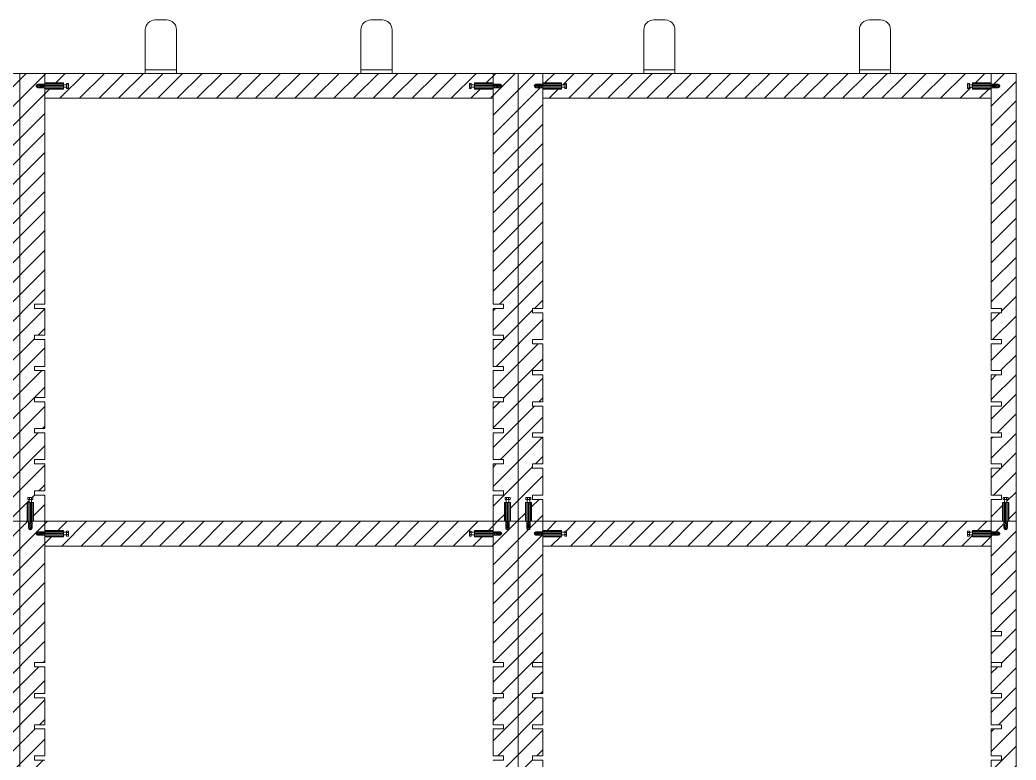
# Model space of a CAD drawing. Header units: millimetres. Extents: x -1085 to 10527, y 119 to 3003.
# Drawn here: x -978.9 to -898.9, y 486.4 to 545.9 of the extents above; entities that cross this region are included whole.
import ezdxf

# ---------------------------------------------------------------- set-up
doc = ezdxf.new("R2010")
doc.units = ezdxf.units.MM
doc.layers.add('A-FURN', color=2, linetype='Continuous', lineweight=18)
doc.layers.add('LINEE DI SEZIONE', color=4, linetype='Continuous', lineweight=15)
pattern_1 = [(45, (-1768.0086, 33.2973), (-0.7857724, 0.7857724), [])]

msp = doc.modelspace()

# ---------------------------------------------------------------- hatches: boundary and pattern name
at = {"layer": 'LINEE DI SEZIONE'}
h = msp.add_hatch(dxfattribs=at)
h.set_pattern_fill('ANSI31', color=256, scale=0.35)
h.set_pattern_definition(pattern_1)
h.paths.add_polyline_path([(-940.86, 317.636), (-976.86, 317.636), (-976.86, 316.898), (-975.36, 316.898), (-975.36, 316.748), (-975.11, 316.748), (-975.11, 316.848), (-974.96, 316.848), (-974.96, 316.448), (-975.11, 316.448), (-975.11, 316.548), (-975.36, 316.548), (-975.36, 316.398), (-976.86, 316.398), (-976.86, 315.636), (-940.86, 315.636), (-940.86, 316.398), (-942.36, 316.398), (-942.36, 316.548), (-942.61, 316.548), (-942.61, 316.448), (-942.76, 316.448), (-942.76, 316.848), (-942.61, 316.848), (-942.61, 316.748), (-942.36, 316.748), (-942.36, 316.898), (-940.86, 316.898)])
h.paths.add_polyline_path([(-902.76, 316.848), (-902.76, 316.848), (-902.61, 316.848), (-902.61, 316.748), (-902.36, 316.748), (-902.36, 316.898), (-902.36, 316.898), (-900.86, 316.898), (-900.86, 317.636), (-936.86, 317.636), (-936.86, 316.898), (-935.36, 316.898), (-935.36, 316.748), (-935.11, 316.748), (-935.11, 316.848), (-934.96, 316.848), (-934.96, 316.448), (-935.11, 316.448), (-935.11, 316.548), (-935.36, 316.548), (-935.36, 316.398), (-936.86, 316.398), (-936.86, 315.636), (-900.86, 315.636), (-900.86, 316.398), (-902.36, 316.398), (-902.36, 316.548), (-902.61, 316.548), (-902.61, 316.448), (-902.76, 316.448)])
h.paths.add_polyline_path([(-900.86, 351.636), (-936.86, 351.636), (-936.86, 349.636), (-900.86, 349.636)])
h.paths.add_polyline_path([(-940.86, 351.636), (-976.86, 351.636), (-976.86, 349.636), (-940.86, 349.636)])
h.paths.add_polyline_path([(-980.86, 351.636), (-1016.86, 351.636), (-1016.86, 349.636), (-980.86, 349.636)])
h.paths.add_polyline_path([(-980.86, 382.636), (-1016.86, 382.636), (-1016.86, 380.636), (-980.86, 380.636)])
h.paths.add_polyline_path([(-940.86, 382.636), (-976.86, 382.636), (-976.86, 380.636), (-940.86, 380.636)])
h.paths.add_polyline_path([(-900.86, 382.636), (-936.86, 382.636), (-936.86, 380.636), (-900.86, 380.636)])
h.paths.add_polyline_path([(-900.86, 409.398), (-902.36, 409.398), (-902.36, 409.548), (-902.61, 409.548), (-902.61, 409.448), (-902.76, 409.448), (-902.76, 409.848), (-902.76, 409.848), (-902.61, 409.848), (-902.61, 409.748), (-902.36, 409.748), (-902.36, 409.898), (-902.36, 409.898), (-900.86, 409.898), (-900.86, 410.636), (-936.86, 410.636), (-936.86, 409.898), (-935.36, 409.898), (-935.36, 409.748), (-935.11, 409.748), (-935.11, 409.848), (-934.96, 409.848), (-934.96, 409.448), (-935.11, 409.448), (-935.36, 409.548), (-935.36, 409.398), (-936.86, 409.398), (-936.86, 408.636), (-900.86, 408.636)])
h.paths.add_polyline_path([(-942.76, 409.848), (-942.61, 409.848), (-942.61, 409.748), (-942.36, 409.748), (-942.36, 409.898), (-940.86, 409.898), (-940.86, 410.636), (-976.86, 410.636), (-976.86, 409.898), (-975.36, 409.898), (-975.36, 409.748), (-975.11, 409.748), (-975.11, 409.848), (-974.96, 409.848), (-974.96, 409.448), (-975.11, 409.448), (-975.11, 409.548), (-975.36, 409.548), (-975.36, 409.398), (-976.86, 409.398), (-976.86, 408.636), (-940.86, 408.636), (-940.86, 409.398), (-942.36, 409.398), (-942.36, 409.548), (-942.61, 409.548), (-942.61, 409.448), (-942.76, 409.448)])
h.paths.add_polyline_path([(-982.76, 409.848), (-982.61, 409.848), (-982.61, 409.748), (-982.36, 409.748), (-982.36, 409.898), (-980.86, 409.898), (-980.86, 410.636), (-1016.86, 410.636), (-1016.86, 409.898), (-1015.36, 409.898), (-1015.36, 409.748), (-1015.11, 409.748), (-1015.11, 409.848), (-1014.96, 409.848), (-1014.96, 409.448), (-1015.11, 409.448), (-1015.36, 409.548), (-1015.36, 409.398), (-1016.86, 409.398), (-1016.86, 408.636), (-980.86, 408.636), (-980.86, 409.398), (-982.36, 409.398), (-982.36, 409.548), (-982.61, 409.548), (-982.61, 409.448), (-982.76, 409.448)])
h.paths.add_polyline_path([(-980.86, 446.636), (-1016.86, 446.636), (-1016.86, 444.636), (-980.86, 444.636)])
h.paths.add_polyline_path([(-940.86, 446.636), (-976.86, 446.636), (-976.86, 444.636), (-940.86, 444.636)])
h.paths.add_polyline_path([(-900.86, 446.636), (-936.86, 446.636), (-936.86, 444.636), (-900.86, 444.636)])
h.paths.add_polyline_path([(-900.86, 477.636), (-936.86, 477.636), (-936.86, 475.636), (-900.86, 475.636)])
h.paths.add_polyline_path([(-940.86, 477.636), (-976.86, 477.636), (-976.86, 475.636), (-940.86, 475.636)])
h.paths.add_polyline_path([(-980.86, 477.636), (-1016.86, 477.636), (-1016.86, 475.636), (-980.86, 475.636)])
h.paths.add_polyline_path([(-980.86, 504.398), (-982.36, 504.398), (-982.36, 504.548), (-982.61, 504.548), (-982.61, 504.448), (-982.76, 504.448), (-982.76, 504.848), (-982.61, 504.848), (-982.61, 504.748), (-982.36, 504.748), (-982.36, 504.898), (-980.86, 504.898), (-980.86, 505.636), (-1016.86, 505.636), (-1016.86, 504.898), (-1015.36, 504.898), (-1015.36, 504.748), (-1015.11, 504.748), (-1015.11, 504.848), (-1014.96, 504.848), (-1014.96, 504.448), (-1015.11, 504.448), (-1015.11, 504.548), (-1015.36, 504.548), (-1015.36, 504.398), (-1016.86, 504.398), (-1016.86, 503.636), (-980.86, 503.636)])
h.paths.add_polyline_path([(-940.86, 504.398), (-942.36, 504.398), (-942.36, 504.548), (-942.61, 504.548), (-942.61, 504.448), (-942.76, 504.448), (-942.76, 504.848), (-942.61, 504.848), (-942.61, 504.748), (-942.36, 504.748), (-942.36, 504.898), (-940.86, 504.898), (-940.86, 505.636), (-976.86, 505.636), (-976.86, 504.898), (-975.36, 504.898), (-975.36, 504.748), (-975.11, 504.748), (-975.11, 504.848), (-974.96, 504.848), (-974.96, 504.448), (-975.11, 504.448), (-975.11, 504.548), (-975.36, 504.548), (-975.36, 504.398), (-976.86, 504.398), (-976.86, 503.636), (-940.86, 503.636)])
h.paths.add_polyline_path([(-900.86, 505.636), (-936.86, 505.636), (-936.86, 504.898), (-935.36, 504.898), (-935.36, 504.748), (-935.11, 504.748), (-935.11, 504.848), (-934.96, 504.848), (-934.96, 504.448), (-935.11, 504.448), (-935.11, 504.548), (-935.36, 504.548), (-935.36, 504.398), (-936.86, 504.398), (-936.86, 503.636), (-900.86, 503.636), (-900.86, 504.398), (-902.36, 504.398), (-902.36, 504.548), (-902.61, 504.548), (-902.61, 504.448), (-902.76, 504.448), (-902.76, 504.848), (-902.61, 504.848), (-902.61, 504.748), (-902.36, 504.748), (-902.36, 504.898), (-900.86, 504.898)])
h.paths.add_polyline_path([(-936.86, 540.484), (-937.483, 540.484), (-937.472, 540.494, -0.825763), (-937.42, 540.764), (-936.86, 540.764), (-936.86, 541.636), (-938.86, 541.636), (-938.86, 505.636), (-938.269, 505.636), (-938.269, 507.136), (-938.119, 507.136), (-938.119, 507.386), (-938.219, 507.386), (-938.219, 507.536), (-937.819, 507.536), (-937.819, 507.386), (-937.919, 507.386), (-937.919, 507.136), (-937.769, 507.136), (-937.769, 505.636), (-936.86, 505.636), (-936.86, 507.399), (-937.687, 507.399), (-937.687, 507.745), (-936.86, 507.745), (-936.86, 509.899), (-937.687, 509.899), (-937.687, 510.245), (-936.86, 510.245), (-936.86, 512.399), (-937.687, 512.399), (-937.687, 512.745), (-936.86, 512.745), (-936.86, 514.899), (-937.687, 514.899), (-937.687, 515.245), (-936.86, 515.245), (-936.86, 517.399), (-937.687, 517.399), (-937.687, 517.745), (-936.86, 517.745), (-936.86, 519.899), (-937.687, 519.899), (-937.687, 520.245), (-936.86, 520.245), (-936.86, 522.399), (-937.687, 522.399), (-937.687, 522.745), (-936.86, 522.745)])
h.paths.add_polyline_path([(-938.86, 541.636), (-940.86, 541.636), (-940.86, 540.764), (-940.3, 540.764, -1), (-940.3, 540.484), (-940.86, 540.484), (-940.86, 523.09), (-940.034, 523.09), (-940.034, 522.745), (-940.86, 522.745), (-940.86, 520.59), (-940.034, 520.59), (-940.034, 520.245), (-940.86, 520.245), (-940.86, 518.09), (-940.034, 518.09), (-940.034, 517.745), (-940.86, 517.745), (-940.86, 515.59), (-940.034, 515.59), (-940.034, 515.245), (-940.86, 515.245), (-940.86, 513.09), (-940.034, 513.09), (-940.034, 512.745), (-940.86, 512.745), (-940.86, 510.59), (-940.034, 510.59), (-940.034, 510.245), (-940.86, 510.245), (-940.86, 508.09), (-940.034, 508.09), (-940.034, 507.745), (-940.86, 507.745), (-940.86, 505.636), (-939.952, 505.636), (-939.952, 507.136), (-939.802, 507.136), (-939.802, 507.386), (-939.902, 507.386), (-939.902, 507.536), (-939.502, 507.536), (-939.502, 507.386), (-939.602, 507.386), (-939.602, 507.136), (-939.452, 507.136), (-939.452, 505.636), (-938.86, 505.636)])
h.paths.add_polyline_path([(-978.86, 541.636), (-980.86, 541.636), (-980.86, 540.764), (-980.3, 540.764, -1), (-980.3, 540.484), (-980.86, 540.484), (-980.86, 523.09), (-980.034, 523.09), (-980.034, 522.745), (-980.86, 522.745), (-980.86, 520.59), (-980.034, 520.59), (-980.034, 520.245), (-980.86, 520.245), (-980.86, 518.09), (-980.034, 518.09), (-980.034, 517.745), (-980.86, 517.745), (-980.86, 515.59), (-980.034, 515.59), (-980.034, 515.245), (-980.86, 515.245), (-980.86, 513.09), (-980.034, 513.09), (-980.034, 512.745), (-980.86, 512.745), (-980.86, 510.59), (-980.034, 510.59), (-980.034, 510.245), (-980.86, 510.245), (-980.86, 508.09), (-980.034, 508.09), (-980.034, 507.745), (-980.86, 507.745), (-980.86, 505.636), (-979.952, 505.636), (-979.952, 507.136), (-979.802, 507.136), (-979.802, 507.386), (-979.902, 507.386), (-979.902, 507.536), (-979.502, 507.536), (-979.502, 507.386), (-979.602, 507.386), (-979.602, 507.136), (-979.452, 507.136), (-979.452, 505.636), (-978.86, 505.636)])
h.paths.add_polyline_path([(-976.86, 540.484), (-977.483, 540.484), (-977.472, 540.494, -0.825763), (-977.42, 540.764), (-976.86, 540.764), (-976.86, 541.636), (-978.86, 541.636), (-978.86, 505.636), (-978.269, 505.636), (-978.269, 507.136), (-978.119, 507.136), (-978.119, 507.386), (-978.219, 507.386), (-978.219, 507.536), (-977.819, 507.536), (-977.819, 507.386), (-977.919, 507.386), (-977.919, 507.136), (-977.769, 507.136), (-977.769, 505.636), (-976.86, 505.636), (-976.86, 507.745), (-977.687, 507.745), (-977.687, 508.09), (-976.86, 508.09), (-976.86, 510.245), (-977.687, 510.245), (-977.687, 510.59), (-976.86, 510.59), (-976.86, 512.745), (-977.687, 512.745), (-977.687, 513.09), (-976.86, 513.09), (-976.86, 515.245), (-977.687, 515.245), (-977.687, 515.59), (-976.86, 515.59), (-976.86, 517.745), (-977.687, 517.745), (-977.687, 518.09), (-976.86, 518.09), (-976.86, 520.245), (-977.687, 520.245), (-977.687, 520.59), (-976.86, 520.59), (-976.86, 522.745), (-977.687, 522.745), (-977.687, 523.09), (-976.86, 523.09)])
h.paths.add_polyline_path([(-980.86, 540.374), (-982.36, 540.374), (-982.36, 540.524), (-982.61, 540.524), (-982.61, 540.424), (-982.76, 540.424), (-982.76, 540.824), (-982.61, 540.824), (-982.61, 540.724), (-982.36, 540.724), (-982.36, 540.874), (-980.86, 540.874), (-980.86, 541.636), (-1016.86, 541.636), (-1016.86, 540.874), (-1015.36, 540.874), (-1015.36, 540.724), (-1015.11, 540.724), (-1015.11, 540.824), (-1014.96, 540.824), (-1014.96, 540.424), (-1015.11, 540.424), (-1015.11, 540.524), (-1015.36, 540.524), (-1015.36, 540.374), (-1016.86, 540.374), (-1016.86, 539.636), (-980.86, 539.636)])
h.paths.add_polyline_path([(-940.86, 540.374), (-942.36, 540.374), (-942.36, 540.524), (-942.61, 540.524), (-942.61, 540.424), (-942.76, 540.424), (-942.76, 540.824), (-942.61, 540.824), (-942.61, 540.724), (-942.36, 540.724), (-942.36, 540.874), (-940.86, 540.874), (-940.86, 541.636), (-976.86, 541.636), (-976.86, 540.874), (-975.36, 540.874), (-975.36, 540.724), (-975.11, 540.724), (-975.11, 540.824), (-974.96, 540.824), (-974.96, 540.424), (-975.11, 540.424), (-975.11, 540.524), (-975.36, 540.524), (-975.36, 540.374), (-976.86, 540.374), (-976.86, 539.636), (-940.86, 539.636)])
h.paths.add_polyline_path([(-900.86, 541.636), (-936.86, 541.636), (-936.86, 540.874), (-935.36, 540.874), (-935.36, 540.724), (-935.11, 540.724), (-935.11, 540.824), (-934.96, 540.824), (-934.96, 540.424), (-935.11, 540.424), (-935.11, 540.524), (-935.36, 540.524), (-935.36, 540.374), (-936.86, 540.374), (-936.86, 539.636), (-900.86, 539.636), (-900.86, 540.374), (-902.36, 540.374), (-902.36, 540.524), (-902.61, 540.524), (-902.61, 540.424), (-902.76, 540.424), (-902.76, 540.824), (-902.61, 540.824), (-902.61, 540.724), (-902.36, 540.724), (-902.36, 540.874), (-900.86, 540.874)])
h.paths.add_polyline_path([(-898.86, 541.636), (-900.86, 541.636), (-900.86, 540.764), (-900.3, 540.764, -1), (-900.3, 540.484), (-900.86, 540.484), (-900.86, 522.745), (-900.034, 522.745), (-900.034, 522.399), (-900.86, 522.399), (-900.86, 520.245), (-900.034, 520.245), (-900.034, 519.899), (-900.86, 519.899), (-900.86, 517.745), (-900.034, 517.745), (-900.034, 517.399), (-900.86, 517.399), (-900.86, 515.245), (-900.034, 515.245), (-900.034, 514.899), (-900.86, 514.899), (-900.86, 512.745), (-900.034, 512.745), (-900.034, 512.399), (-900.86, 512.399), (-900.86, 510.245), (-900.034, 510.245), (-900.034, 509.899), (-900.86, 509.899), (-900.86, 507.745), (-900.034, 507.745), (-900.034, 507.399), (-900.86, 507.399), (-900.86, 505.636), (-899.952, 505.636), (-899.952, 507.136), (-899.802, 507.136), (-899.802, 507.386), (-899.902, 507.386), (-899.902, 507.536), (-899.502, 507.536), (-899.502, 507.386), (-899.602, 507.386), (-899.602, 507.136), (-899.452, 507.136), (-899.452, 505.636), (-898.86, 505.636)])
h = msp.add_hatch(dxfattribs=at)
h.set_pattern_fill('ANSI31', color=256, scale=0.35)
h.set_pattern_definition(pattern_1)
h.paths.add_polyline_path([(-978.86, 505.636), (-979.562, 505.636), (-979.562, 505.014), (-979.572, 505.024, -0.825763), (-979.842, 505.076), (-979.842, 505.636), (-980.86, 505.636), (-980.86, 504.788), (-980.3, 504.788, -1), (-980.3, 504.508), (-980.86, 504.508), (-980.86, 494.285), (-980.034, 494.285), (-980.034, 493.94), (-980.86, 493.94), (-980.86, 491.785), (-980.034, 491.785), (-980.034, 491.44), (-980.86, 491.44), (-980.86, 489.285), (-980.034, 489.285), (-980.034, 488.94), (-980.86, 488.94), (-980.86, 486.785), (-980.034, 486.785), (-980.034, 486.44), (-980.86, 486.44), (-980.86, 484.285), (-980.034, 484.285), (-980.034, 483.94), (-980.86, 483.94), (-980.86, 481.785), (-980.034, 481.785), (-980.034, 481.44), (-980.86, 481.44), (-980.86, 479.285), (-980.034, 479.285), (-980.034, 478.94), (-980.86, 478.94), (-980.86, 477.636), (-978.86, 477.636)])
h.paths.add_polyline_path([(-976.86, 504.508), (-977.483, 504.508), (-977.472, 504.518, -0.825763), (-977.42, 504.788), (-976.86, 504.788), (-976.86, 505.636), (-977.879, 505.636), (-977.879, 505.076, -1), (-978.159, 505.076), (-978.159, 505.636), (-978.86, 505.636), (-978.86, 477.636), (-976.86, 477.636), (-976.86, 478.94), (-977.687, 478.94), (-977.687, 479.285), (-976.86, 479.285), (-976.86, 481.44), (-977.687, 481.44), (-977.687, 481.785), (-976.86, 481.785), (-976.86, 483.94), (-977.687, 483.94), (-977.687, 484.285), (-976.86, 484.285), (-976.86, 486.44), (-977.687, 486.44), (-977.687, 486.785), (-976.86, 486.785), (-976.86, 488.94), (-977.687, 488.94), (-977.687, 489.285), (-976.86, 489.285), (-976.86, 491.44), (-977.687, 491.44), (-977.687, 491.785), (-976.86, 491.785), (-976.86, 493.94), (-977.687, 493.94), (-977.687, 494.285), (-976.86, 494.285)])
h.paths.add_polyline_path([(-938.86, 505.636), (-939.562, 505.636), (-939.562, 505.014), (-939.572, 505.024, -0.825763), (-939.842, 505.076), (-939.842, 505.636), (-940.86, 505.636), (-940.86, 504.788), (-940.3, 504.788, -1), (-940.3, 504.508), (-940.86, 504.508), (-940.86, 494.285), (-940.034, 494.285), (-940.034, 493.94), (-940.86, 493.94), (-940.86, 491.785), (-940.034, 491.785), (-940.034, 491.44), (-940.86, 491.44), (-940.86, 489.285), (-940.034, 489.285), (-940.034, 488.94), (-940.86, 488.94), (-940.86, 486.785), (-940.034, 486.785), (-940.034, 486.44), (-940.86, 486.44), (-940.86, 484.285), (-940.034, 484.285), (-940.034, 483.94), (-940.86, 483.94), (-940.86, 481.785), (-940.034, 481.785), (-940.034, 481.44), (-940.86, 481.44), (-940.86, 479.285), (-940.034, 479.285), (-940.034, 478.94), (-940.86, 478.94), (-940.86, 477.636), (-938.86, 477.636)])
h.paths.add_polyline_path([(-936.86, 504.508), (-937.483, 504.508), (-937.472, 504.518, -0.825763), (-937.42, 504.788), (-936.86, 504.788), (-936.86, 505.636), (-937.879, 505.636), (-937.879, 505.076, -1), (-938.159, 505.076), (-938.159, 505.636), (-938.269, 505.636), (-938.86, 505.636), (-938.86, 477.636), (-936.86, 477.636), (-936.86, 478.94), (-937.687, 478.94), (-937.687, 479.285), (-936.86, 479.285), (-936.86, 481.44), (-937.687, 481.44), (-937.687, 481.785), (-936.86, 481.785), (-936.86, 483.94), (-937.687, 483.94), (-937.687, 484.285), (-936.86, 484.285), (-936.86, 486.44), (-937.687, 486.44), (-937.687, 486.785), (-936.86, 486.785), (-936.86, 488.94), (-937.687, 488.94), (-937.687, 489.285), (-936.86, 489.285), (-936.86, 491.44), (-937.687, 491.44), (-937.687, 491.785), (-936.86, 491.785), (-936.86, 493.94), (-937.687, 493.94), (-937.687, 494.285), (-936.86, 494.285)])
h.paths.add_polyline_path([(-898.86, 505.636), (-899.562, 505.636), (-899.562, 505.014), (-899.572, 505.024, -0.825763), (-899.842, 505.076), (-899.842, 505.636), (-899.952, 505.636), (-900.86, 505.636), (-900.86, 504.788), (-900.3, 504.788, -1), (-900.3, 504.508), (-900.86, 504.508), (-900.86, 496.785), (-900.034, 496.785), (-900.034, 496.44), (-900.86, 496.44), (-900.86, 494.285), (-900.034, 494.285), (-900.034, 493.94), (-900.86, 493.94), (-900.86, 491.785), (-900.034, 491.785), (-900.034, 491.44), (-900.86, 491.44), (-900.86, 489.285), (-900.034, 489.285), (-900.034, 488.94), (-900.86, 488.94), (-900.86, 486.785), (-900.034, 486.785), (-900.034, 486.44), (-900.86, 486.44), (-900.86, 484.285), (-900.034, 484.285), (-900.034, 483.94), (-900.86, 483.94), (-900.86, 481.785), (-900.034, 481.785), (-900.034, 481.44), (-900.86, 481.44), (-900.86, 479.285), (-900.034, 479.285), (-900.034, 478.94), (-900.86, 478.94), (-900.86, 477.636), (-898.86, 477.636)])

# ---------------------------------------------------------------- linework, layer by layer
at = {"layer": 'A-FURN'}
for p, q in [((-967.989, 545.936), (-967.089, 545.936)), ((-950.672, 545.936), (-949.772, 545.936)), ((-927.952, 545.936), (-927.052, 545.936)), ((-910.645, 545.936), (-909.745, 545.936)), ((-968.789, 541.636), (-968.789, 545.136)), ((-966.289, 545.136), (-966.289, 541.636)), ((-951.472, 541.636), (-951.472, 545.136)), ((-948.972, 545.136), (-948.972, 541.636)), ((-928.752, 541.636), (-928.752, 545.136)), ((-926.252, 545.136), (-926.252, 541.636)), ((-911.445, 541.636), (-911.445, 545.136)), ((-908.945, 545.136), (-908.945, 541.636)), ((-1018.86, 541.636), (-898.86, 541.636)), ((-978.86, 304.636), (-978.86, 541.636)), ((-978.86, 541.636), (-976.86, 541.636)), ((-976.86, 541.636), (-976.86, 523.09)), ((-968.789, 541.936), (-966.289, 541.936)), ((-951.472, 541.936), (-948.972, 541.936)), ((-940.86, 541.636), (-938.86, 541.636)), ((-940.86, 541.636), (-940.86, 523.09)), ((-938.86, 541.636), (-938.86, 304.636)), ((-936.86, 541.636), (-936.86, 522.745)), ((-928.752, 541.936), (-926.252, 541.936)), ((-911.445, 541.936), (-908.945, 541.936)), ((-900.86, 541.636), (-900.86, 522.745)), ((-898.86, 541.636), (-898.86, 304.636)), ((-975.36, 540.824), (-976.86, 540.824)), ((-942.36, 540.824), (-940.86, 540.824)), ((-935.36, 540.824), (-936.86, 540.824)), ((-902.36, 540.824), (-900.86, 540.824)), ((-977.333, 540.764), (-977.545, 540.56)), ((-977.193, 540.764), (-977.472, 540.494)), ((-977.053, 540.764), (-977.343, 540.484)), ((-976.913, 540.764), (-977.203, 540.484)), ((-976.86, 540.68), (-977.063, 540.484)), ((-975.36, 540.624), (-976.86, 540.624)), ((-975.36, 540.424), (-976.86, 540.424)), ((-974.96, 540.706), (-975.11, 540.706)), ((-974.96, 540.542), (-975.11, 540.542)), ((-942.76, 540.706), (-942.61, 540.706)), ((-942.76, 540.542), (-942.61, 540.542)), ((-942.36, 540.624), (-940.86, 540.624)), ((-942.36, 540.424), (-940.86, 540.424)), ((-940.86, 540.68), (-940.658, 540.484)), ((-940.808, 540.764), (-940.518, 540.484)), ((-940.668, 540.764), (-940.378, 540.484)), ((-940.528, 540.764), (-940.248, 540.494)), ((-940.388, 540.764), (-940.176, 540.56)), ((-937.333, 540.764), (-937.545, 540.56)), ((-937.193, 540.764), (-937.472, 540.494)), ((-937.053, 540.764), (-937.343, 540.484)), ((-936.913, 540.764), (-937.203, 540.484)), ((-936.86, 540.68), (-937.063, 540.484)), ((-935.36, 540.624), (-936.86, 540.624)), ((-935.36, 540.424), (-936.86, 540.424)), ((-934.96, 540.706), (-935.11, 540.706)), ((-934.96, 540.542), (-935.11, 540.542)), ((-902.76, 540.706), (-902.61, 540.706)), ((-902.76, 540.542), (-902.61, 540.542)), ((-902.36, 540.624), (-900.86, 540.624)), ((-902.36, 540.424), (-900.86, 540.424)), ((-900.86, 540.68), (-900.658, 540.484)), ((-900.808, 540.764), (-900.518, 540.484)), ((-900.668, 540.764), (-900.378, 540.484)), ((-900.528, 540.764), (-900.248, 540.494)), ((-900.388, 540.764), (-900.176, 540.56)), ((-976.86, 539.636), (-940.86, 539.636)), ((-936.86, 539.636), (-900.86, 539.636)), ((-976.86, 522.745), (-976.86, 520.59)), ((-940.86, 522.745), (-940.86, 520.59)), ((-936.86, 522.399), (-936.86, 520.245)), ((-900.86, 522.399), (-900.86, 520.245)), ((-976.86, 520.245), (-976.86, 518.09)), ((-940.86, 520.245), (-940.86, 518.09)), ((-936.86, 519.899), (-936.86, 517.745)), ((-900.86, 519.899), (-900.86, 517.745)), ((-976.86, 517.745), (-976.86, 515.59)), ((-940.86, 517.745), (-940.86, 515.59)), ((-936.86, 517.399), (-936.86, 515.245)), ((-900.86, 517.399), (-900.86, 515.245)), ((-976.86, 515.245), (-976.86, 513.09)), ((-940.86, 515.245), (-940.86, 513.09)), ((-936.86, 514.899), (-936.86, 512.745)), ((-900.86, 514.899), (-900.86, 512.745)), ((-976.86, 512.745), (-976.86, 510.59)), ((-940.86, 512.745), (-940.86, 510.59)), ((-936.86, 512.399), (-936.86, 510.245)), ((-900.86, 512.399), (-900.86, 510.245)), ((-976.86, 510.245), (-976.86, 508.09)), ((-940.86, 510.245), (-940.86, 508.09)), ((-936.86, 509.899), (-936.86, 507.745)), ((-900.86, 509.899), (-900.86, 507.745)), ((-978.101, 507.536), (-978.101, 507.386)), ((-977.937, 507.536), (-977.937, 507.386)), ((-976.86, 507.745), (-976.86, 494.285)), ((-940.86, 507.745), (-940.86, 494.285)), ((-939.784, 507.536), (-939.784, 507.386)), ((-939.62, 507.536), (-939.62, 507.386)), ((-938.101, 507.536), (-938.101, 507.386)), ((-937.937, 507.536), (-937.937, 507.386)), ((-936.86, 507.399), (-936.86, 493.94)), ((-900.86, 507.399), (-900.86, 493.94)), ((-899.784, 507.536), (-899.784, 507.386)), ((-899.62, 507.536), (-899.62, 507.386)), ((-978.219, 507.136), (-978.219, 505.636)), ((-978.019, 507.136), (-978.019, 505.636)), ((-977.819, 507.136), (-977.819, 505.636)), ((-939.902, 507.136), (-939.902, 505.636)), ((-939.702, 507.136), (-939.702, 505.636)), ((-939.502, 507.136), (-939.502, 505.636)), ((-938.219, 507.136), (-938.219, 505.636)), ((-938.019, 507.136), (-938.019, 505.636)), ((-937.819, 507.136), (-937.819, 505.636)), ((-899.902, 507.136), (-899.902, 505.636)), ((-899.702, 507.136), (-899.702, 505.636)), ((-899.502, 507.136), (-899.502, 505.636)), ((-1018.86, 505.636), (-898.86, 505.636)), ((-977.963, 505.636), (-978.159, 505.434)), ((-939.758, 505.636), (-939.562, 505.434)), ((-937.963, 505.636), (-938.159, 505.434)), ((-899.758, 505.636), (-899.562, 505.434)), ((-977.879, 505.583), (-978.159, 505.294)), ((-977.879, 505.443), (-978.159, 505.154)), ((-977.879, 505.303), (-978.149, 505.024)), ((-977.879, 505.163), (-978.083, 504.952)), ((-975.36, 504.848), (-976.86, 504.848)), ((-942.36, 504.848), (-940.86, 504.848)), ((-939.842, 505.583), (-939.562, 505.294)), ((-939.842, 505.443), (-939.562, 505.154)), ((-939.842, 505.303), (-939.572, 505.024)), ((-939.842, 505.163), (-939.638, 504.952)), ((-937.879, 505.583), (-938.159, 505.294)), ((-937.879, 505.443), (-938.159, 505.154)), ((-937.879, 505.303), (-938.149, 505.024)), ((-937.879, 505.163), (-938.083, 504.952)), ((-935.36, 504.848), (-936.86, 504.848)), ((-902.36, 504.848), (-900.86, 504.848)), ((-899.842, 505.583), (-899.562, 505.294)), ((-899.842, 505.443), (-899.562, 505.154)), ((-899.842, 505.303), (-899.572, 505.024)), ((-899.842, 505.163), (-899.638, 504.952)), ((-977.333, 504.788), (-977.545, 504.583)), ((-977.193, 504.788), (-977.472, 504.518)), ((-977.053, 504.788), (-977.343, 504.508)), ((-976.913, 504.788), (-977.203, 504.508)), ((-976.86, 504.703), (-977.063, 504.508)), ((-975.36, 504.648), (-976.86, 504.648)), ((-975.36, 504.448), (-976.86, 504.448)), ((-974.96, 504.73), (-975.11, 504.73)), ((-974.96, 504.566), (-975.11, 504.566)), ((-942.76, 504.73), (-942.61, 504.73)), ((-942.76, 504.566), (-942.61, 504.566)), ((-942.36, 504.648), (-940.86, 504.648)), ((-942.36, 504.448), (-940.86, 504.448)), ((-940.86, 504.703), (-940.658, 504.508)), ((-940.808, 504.788), (-940.518, 504.508)), ((-940.668, 504.788), (-940.378, 504.508)), ((-940.528, 504.788), (-940.248, 504.518)), ((-940.388, 504.788), (-940.176, 504.583)), ((-937.333, 504.788), (-937.545, 504.583)), ((-937.193, 504.788), (-937.472, 504.518)), ((-937.053, 504.788), (-937.343, 504.508)), ((-936.913, 504.788), (-937.203, 504.508)), ((-936.86, 504.703), (-937.063, 504.508)), ((-935.36, 504.648), (-936.86, 504.648)), ((-935.36, 504.448), (-936.86, 504.448)), ((-934.96, 504.73), (-935.11, 504.73)), ((-934.96, 504.566), (-935.11, 504.566)), ((-902.76, 504.73), (-902.61, 504.73)), ((-902.76, 504.566), (-902.61, 504.566)), ((-902.36, 504.648), (-900.86, 504.648)), ((-902.36, 504.448), (-900.86, 504.448)), ((-900.86, 504.703), (-900.658, 504.508)), ((-900.808, 504.788), (-900.518, 504.508)), ((-900.668, 504.788), (-900.378, 504.508)), ((-900.528, 504.788), (-900.248, 504.518)), ((-900.388, 504.788), (-900.176, 504.583)), ((-976.86, 503.636), (-940.86, 503.636)), ((-936.86, 503.636), (-900.86, 503.636)), ((-940.86, 494.285), (-940.86, 496.44)), ((-900.86, 496.44), (-900.86, 494.285)), ((-976.86, 493.94), (-976.86, 491.785)), ((-940.86, 491.785), (-940.86, 493.94)), ((-936.86, 491.785), (-936.86, 493.94)), ((-900.86, 493.94), (-900.86, 491.785)), ((-976.86, 491.44), (-976.86, 489.285)), ((-940.86, 489.285), (-940.86, 491.44)), ((-936.86, 489.285), (-936.86, 491.44)), ((-900.86, 491.44), (-900.86, 489.285)), ((-976.86, 488.94), (-976.86, 486.785)), ((-940.86, 486.785), (-940.86, 488.94)), ((-936.86, 486.785), (-936.86, 488.94)), ((-900.86, 488.94), (-900.86, 486.785)), ((-936.86, 484.285), (-936.86, 486.44)), ((-900.86, 486.44), (-900.86, 484.285))]:
    msp.add_line(p, q, dxfattribs=at)
for points in [[(-976.86, 540.874), (-976.86, 540.374), (-975.36, 540.374), (-975.36, 540.874)], [(-975.11, 540.824), (-974.96, 540.824), (-974.96, 540.424), (-975.11, 540.424)], [(-942.61, 540.824), (-942.76, 540.824), (-942.76, 540.424), (-942.61, 540.424)], [(-940.86, 540.874), (-940.86, 540.374), (-942.36, 540.374), (-942.36, 540.874)], [(-936.86, 540.874), (-936.86, 540.374), (-935.36, 540.374), (-935.36, 540.874)], [(-935.11, 540.824), (-934.96, 540.824), (-934.96, 540.424), (-935.11, 540.424)], [(-902.61, 540.824), (-902.76, 540.824), (-902.76, 540.424), (-902.61, 540.424)], [(-900.86, 540.874), (-900.86, 540.374), (-902.36, 540.374), (-902.36, 540.874)], [(-977.819, 507.386), (-977.819, 507.536), (-978.219, 507.536), (-978.219, 507.386)], [(-939.902, 507.386), (-939.902, 507.536), (-939.502, 507.536), (-939.502, 507.386)], [(-937.819, 507.386), (-937.819, 507.536), (-938.219, 507.536), (-938.219, 507.386)], [(-899.902, 507.386), (-899.902, 507.536), (-899.502, 507.536), (-899.502, 507.386)], [(-977.769, 505.636), (-978.269, 505.636), (-978.269, 507.136), (-977.769, 507.136)], [(-939.952, 505.636), (-939.452, 505.636), (-939.452, 507.136), (-939.952, 507.136)], [(-937.769, 505.636), (-938.269, 505.636), (-938.269, 507.136), (-937.769, 507.136)], [(-899.952, 505.636), (-899.452, 505.636), (-899.452, 507.136), (-899.952, 507.136)], [(-976.86, 504.898), (-976.86, 504.398), (-975.36, 504.398), (-975.36, 504.898)], [(-975.11, 504.848), (-974.96, 504.848), (-974.96, 504.448), (-975.11, 504.448)], [(-942.61, 504.848), (-942.76, 504.848), (-942.76, 504.448), (-942.61, 504.448)], [(-940.86, 504.898), (-940.86, 504.398), (-942.36, 504.398), (-942.36, 504.898)], [(-936.86, 504.898), (-936.86, 504.398), (-935.36, 504.398), (-935.36, 504.898)], [(-935.11, 504.848), (-934.96, 504.848), (-934.96, 504.448), (-935.11, 504.448)], [(-902.61, 504.848), (-902.76, 504.848), (-902.76, 504.448), (-902.61, 504.448)], [(-900.86, 504.898), (-900.86, 504.398), (-902.36, 504.398), (-902.36, 504.898)]]:
    msp.add_lwpolyline(points, close=True, dxfattribs=at)
for points in [[(-976.86, 540.764), (-977.42, 540.764, 1), (-977.42, 540.484), (-976.86, 540.484)], [(-940.86, 540.764), (-940.3, 540.764, -1), (-940.3, 540.484), (-940.86, 540.484)], [(-936.86, 540.764), (-937.42, 540.764, 1), (-937.42, 540.484), (-936.86, 540.484)], [(-900.86, 540.764), (-900.3, 540.764, -1), (-900.3, 540.484), (-900.86, 540.484)], [(-977.879, 505.636), (-977.879, 505.076, -1), (-978.159, 505.076), (-978.159, 505.636)], [(-939.842, 505.636), (-939.842, 505.076, 1), (-939.562, 505.076), (-939.562, 505.636)], [(-937.879, 505.636), (-937.879, 505.076, -1), (-938.159, 505.076), (-938.159, 505.636)], [(-899.842, 505.636), (-899.842, 505.076, 1), (-899.562, 505.076), (-899.562, 505.636)], [(-976.86, 504.788), (-977.42, 504.788, 1), (-977.42, 504.508), (-976.86, 504.508)], [(-940.86, 504.788), (-940.3, 504.788, -1), (-940.3, 504.508), (-940.86, 504.508)], [(-936.86, 504.788), (-937.42, 504.788, 1), (-937.42, 504.508), (-936.86, 504.508)], [(-900.86, 504.788), (-900.3, 504.788, -1), (-900.3, 504.508), (-900.86, 504.508)]]:
    msp.add_lwpolyline(points, format="xyb", dxfattribs=at)
for points in [[(-976.86, 540.724), (-975.36, 540.724), (-975.11, 540.724)], [(-975.11, 540.524), (-975.36, 540.524), (-976.86, 540.524)], [(-940.86, 540.724), (-942.36, 540.724), (-942.61, 540.724)], [(-942.61, 540.524), (-942.36, 540.524), (-940.86, 540.524)], [(-936.86, 540.724), (-935.36, 540.724), (-935.11, 540.724)], [(-935.11, 540.524), (-935.36, 540.524), (-936.86, 540.524)], [(-900.86, 540.724), (-902.36, 540.724), (-902.61, 540.724)], [(-902.61, 540.524), (-902.36, 540.524), (-900.86, 540.524)], [(-976.86, 522.745), (-977.687, 522.745), (-977.687, 523.09), (-976.86, 523.09)], [(-940.86, 522.745), (-940.034, 522.745), (-940.034, 523.09), (-940.86, 523.09)], [(-936.86, 522.399), (-937.687, 522.399), (-937.687, 522.745), (-936.86, 522.745)], [(-900.86, 522.399), (-900.034, 522.399), (-900.034, 522.745), (-900.86, 522.745)], [(-976.86, 520.245), (-977.687, 520.245), (-977.687, 520.59), (-976.86, 520.59)], [(-940.86, 520.245), (-940.034, 520.245), (-940.034, 520.59), (-940.86, 520.59)], [(-936.86, 519.899), (-937.687, 519.899), (-937.687, 520.245), (-936.86, 520.245)], [(-900.86, 519.899), (-900.034, 519.899), (-900.034, 520.245), (-900.86, 520.245)], [(-976.86, 517.745), (-977.687, 517.745), (-977.687, 518.09), (-976.86, 518.09)], [(-940.86, 517.745), (-940.034, 517.745), (-940.034, 518.09), (-940.86, 518.09)], [(-936.86, 517.399), (-937.687, 517.399), (-937.687, 517.745), (-936.86, 517.745)], [(-900.86, 517.399), (-900.034, 517.399), (-900.034, 517.745), (-900.86, 517.745)], [(-976.86, 515.245), (-977.687, 515.245), (-977.687, 515.59), (-976.86, 515.59)], [(-940.86, 515.245), (-940.034, 515.245), (-940.034, 515.59), (-940.86, 515.59)], [(-936.86, 514.899), (-937.687, 514.899), (-937.687, 515.245), (-936.86, 515.245)], [(-900.86, 514.899), (-900.034, 514.899), (-900.034, 515.245), (-900.86, 515.245)], [(-976.86, 512.745), (-977.687, 512.745), (-977.687, 513.09), (-976.86, 513.09)], [(-940.86, 512.745), (-940.034, 512.745), (-940.034, 513.09), (-940.86, 513.09)], [(-936.86, 512.399), (-937.687, 512.399), (-937.687, 512.745), (-936.86, 512.745)], [(-900.86, 512.399), (-900.034, 512.399), (-900.034, 512.745), (-900.86, 512.745)], [(-976.86, 510.245), (-977.687, 510.245), (-977.687, 510.59), (-976.86, 510.59)], [(-940.86, 510.245), (-940.034, 510.245), (-940.034, 510.59), (-940.86, 510.59)], [(-936.86, 509.899), (-937.687, 509.899), (-937.687, 510.245), (-936.86, 510.245)], [(-900.86, 509.899), (-900.034, 509.899), (-900.034, 510.245), (-900.86, 510.245)], [(-976.86, 507.745), (-977.687, 507.745), (-977.687, 508.09), (-976.86, 508.09)], [(-940.86, 507.745), (-940.034, 507.745), (-940.034, 508.09), (-940.86, 508.09)], [(-978.119, 507.386), (-978.119, 507.136), (-978.119, 505.636)], [(-977.919, 505.636), (-977.919, 507.136), (-977.919, 507.386)], [(-939.802, 505.636), (-939.802, 507.136), (-939.802, 507.386)], [(-939.602, 507.386), (-939.602, 507.136), (-939.602, 505.636)], [(-938.119, 507.386), (-938.119, 507.136), (-938.119, 505.636)], [(-937.919, 505.636), (-937.919, 507.136), (-937.919, 507.386)], [(-936.86, 507.399), (-937.687, 507.399), (-937.687, 507.745), (-936.86, 507.745)], [(-900.86, 507.399), (-900.034, 507.399), (-900.034, 507.745), (-900.86, 507.745)], [(-899.802, 505.636), (-899.802, 507.136), (-899.802, 507.386)], [(-899.602, 507.386), (-899.602, 507.136), (-899.602, 505.636)], [(-976.86, 504.748), (-975.36, 504.748), (-975.11, 504.748)], [(-975.11, 504.548), (-975.36, 504.548), (-976.86, 504.548)], [(-940.86, 504.748), (-942.36, 504.748), (-942.61, 504.748)], [(-942.61, 504.548), (-942.36, 504.548), (-940.86, 504.548)], [(-936.86, 504.748), (-935.36, 504.748), (-935.11, 504.748)], [(-935.11, 504.548), (-935.36, 504.548), (-936.86, 504.548)], [(-900.86, 504.748), (-902.36, 504.748), (-902.61, 504.748)], [(-902.61, 504.548), (-902.36, 504.548), (-900.86, 504.548)], [(-900.86, 496.44), (-900.034, 496.44), (-900.034, 496.785), (-900.86, 496.785)], [(-976.86, 493.94), (-977.687, 493.94), (-977.687, 494.285), (-976.86, 494.285)], [(-940.86, 493.94), (-940.034, 493.94), (-940.034, 494.285), (-940.86, 494.285)], [(-936.86, 493.94), (-937.687, 493.94), (-937.687, 494.285), (-936.86, 494.285)], [(-900.86, 493.94), (-900.034, 493.94), (-900.034, 494.285), (-900.86, 494.285)], [(-976.86, 491.44), (-977.687, 491.44), (-977.687, 491.785), (-976.86, 491.785)], [(-940.86, 491.44), (-940.034, 491.44), (-940.034, 491.785), (-940.86, 491.785)], [(-936.86, 491.44), (-937.687, 491.44), (-937.687, 491.785), (-936.86, 491.785)], [(-900.86, 491.44), (-900.034, 491.44), (-900.034, 491.785), (-900.86, 491.785)], [(-976.86, 488.94), (-977.687, 488.94), (-977.687, 489.285), (-976.86, 489.285)], [(-940.86, 488.94), (-940.034, 488.94), (-940.034, 489.285), (-940.86, 489.285)], [(-936.86, 488.94), (-937.687, 488.94), (-937.687, 489.285), (-936.86, 489.285)], [(-900.86, 488.94), (-900.034, 488.94), (-900.034, 489.285), (-900.86, 489.285)], [(-976.86, 486.44), (-977.687, 486.44), (-977.687, 486.785), (-976.86, 486.785)], [(-940.86, 486.44), (-940.034, 486.44), (-940.034, 486.785), (-940.86, 486.785)], [(-936.86, 486.44), (-937.687, 486.44), (-937.687, 486.785), (-936.86, 486.785)], [(-900.86, 486.44), (-900.034, 486.44), (-900.034, 486.785), (-900.86, 486.785)]]:
    msp.add_lwpolyline(points, dxfattribs=at)
for centre, start, end in [((-967.989, 545.136), 90, 180), ((-967.089, 545.136), 0, 90), ((-950.672, 545.136), 90, 180), ((-949.772, 545.136), 0, 90), ((-927.952, 545.136), 90, 180), ((-927.052, 545.136), 0, 90), ((-910.645, 545.136), 90, 180), ((-909.745, 545.136), 0, 90)]:
    msp.add_arc(centre, 0.8, start, end, dxfattribs=at)

doc.saveas('drawing.dxf')
